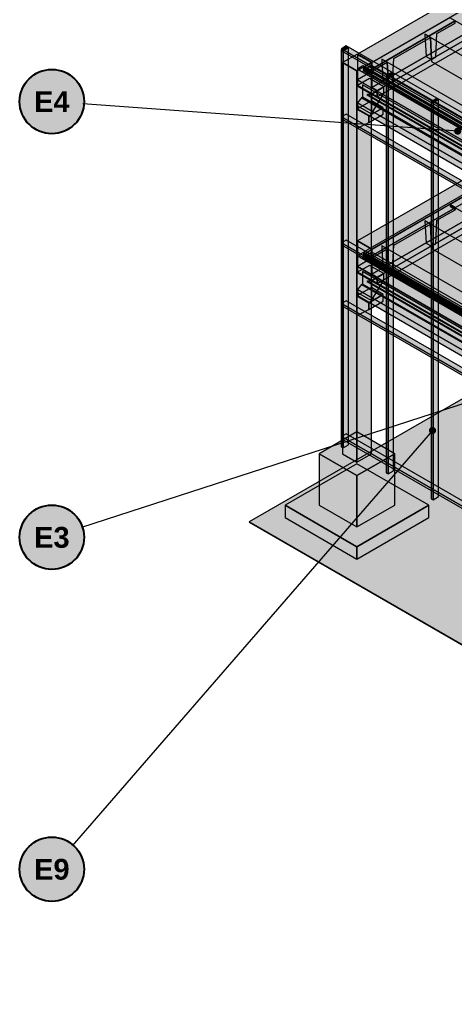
# Model space of a CAD drawing. Header units: millimetres. Extents: x 10 to 6200, y 4 to 286.
# Drawn here: x 252.9 to 294.9, y 134.5 to 228.9 of the extents above; entities that cross this region are included whole.
import ezdxf
from ezdxf.enums import TextEntityAlignment as Align

# ---------------------------------------------------------------- set-up
doc = ezdxf.new("R2010")
doc.units = ezdxf.units.MM
for name, color, linetype in [('ISO', 7, 'Continuous'), ('ISO-RELLENO', 9, 'Continuous'), ('REFERENCIAS', 7, 'Continuous'), ('REFERENCIAS-RELLENO', 9, 'Continuous')]:
    doc.layers.add(name, color=color, linetype=linetype)
doc.styles.add('ARIAL-NEGRITA', font='arialbd.ttf')

msp = doc.modelspace()

# ---------------------------------------------------------------- hatches: boundary and pattern name
at = {"layer": 'ISO-RELLENO', "true_color": 0xa6b89e}
h = msp.add_hatch(color=256, dxfattribs=at)
h.dxf.hatch_style = 1
h.paths.add_polyline_path([(337.305, 253.93), (335.919, 254.73), (285.413, 225.57), (286.799, 224.77)])
at = {"layer": 'ISO-RELLENO', "true_color": 0x727f6d}
h = msp.add_hatch(color=256, dxfattribs=at)
h.dxf.hatch_style = 1
h.paths.add_polyline_path([(337.305, 251.53), (337.305, 253.93), (286.799, 224.77), (286.799, 222.37)])
at = {"layer": 'ISO-RELLENO', "true_color": 0xa6b89e}
h = msp.add_hatch(color=256, dxfattribs=at)
h.dxf.hatch_style = 1
h.paths.add_polyline_path([(337.825, 251.23), (337.305, 251.53), (286.799, 222.37), (287.318, 222.07)])
at = {"layer": 'ISO-RELLENO', "true_color": 0x727f6d}
h = msp.add_hatch(color=256, dxfattribs=at)
h.dxf.hatch_style = 1
h.paths.add_polyline_path([(337.825, 250.63), (337.825, 251.23), (287.318, 222.07), (287.318, 221.47)])
at = {"layer": 'ISO-RELLENO', "true_color": 0xa6b89e}
h = msp.add_hatch(color=256, dxfattribs=at)
h.dxf.hatch_style = 1
h.paths.add_polyline_path([(337.305, 235.93), (335.919, 236.73), (285.413, 207.57), (286.799, 206.77)])
at = {"layer": 'ISO-RELLENO', "true_color": 0x727f6d}
h = msp.add_hatch(color=256, dxfattribs=at)
h.dxf.hatch_style = 1
h.paths.add_polyline_path([(337.305, 233.53), (337.305, 235.93), (286.799, 206.77), (286.799, 204.37)])
at = {"layer": 'ISO-RELLENO', "true_color": 0xa6b89e}
h = msp.add_hatch(color=256, dxfattribs=at)
h.dxf.hatch_style = 1
h.paths.add_polyline_path([(337.825, 233.23), (337.305, 233.53), (286.799, 204.37), (287.318, 204.07)])
at = {"layer": 'ISO-RELLENO', "true_color": 0x727f6d}
h = msp.add_hatch(color=256, dxfattribs=at)
h.dxf.hatch_style = 1
h.paths.add_polyline_path([(337.825, 232.63), (337.825, 233.23), (287.318, 204.07), (287.318, 203.47)])
at = {"layer": 'ISO-RELLENO', "true_color": 0xccc5b6}
h = msp.add_hatch(color=256, dxfattribs=at)
h.dxf.hatch_style = 1
h.paths.add_polyline_path([(294.316, 229.07), (286.002, 224.27), (286.521, 223.97), (294.835, 228.77)])
at = {"layer": 'ISO-RELLENO', "true_color": 0x8c887d}
h = msp.add_hatch(color=256, dxfattribs=at)
h.dxf.hatch_style = 1
h.paths.add_polyline_path([(286.521, 223.77), (288.288, 224.79), (288.401, 222.655), (288.799, 222.885), (288.912, 225.15), (292.445, 227.19), (292.558, 225.055), (292.956, 225.285), (293.069, 227.55), (294.835, 228.57), (294.835, 228.77), (286.521, 223.97)])
at = {"layer": 'ISO-RELLENO', "true_color": 0xccc5b6}
h = msp.add_hatch(color=256, dxfattribs=at)
h.dxf.hatch_style = 1
h.paths.add_polyline_path([(294.835, 228.77), (286.521, 223.97), (318.668, 205.41), (326.982, 210.21)])
at = {"layer": 'ISO-RELLENO', "true_color": 0xbbb5a7}
h = msp.add_hatch(color=256, dxfattribs=at)
h.dxf.hatch_style = 1
h.paths.add_polyline_path([(291.925, 227.49), (292.038, 225.355), (292.558, 225.055), (292.445, 227.19)])
h = msp.add_hatch(color=256, dxfattribs=at)
h.dxf.hatch_style = 1
h.paths.add_polyline_path([(292.445, 227.19), (292.549, 224.85), (324.696, 206.29), (324.592, 208.63)])
at = {"layer": 'ISO-RELLENO', "true_color": 0x7e8993}
h = msp.add_hatch(color=256, dxfattribs=at)
h.dxf.hatch_style = 1
h.paths.add_polyline_path([(283.864, 225.996), (284.038, 225.896), (284.557, 226.196), (284.384, 226.296)])
at = {"layer": 'ISO-RELLENO', "true_color": 0x768089}
h = msp.add_hatch(color=256, dxfattribs=at)
h.dxf.hatch_style = 1
h.paths.add_polyline_path([(283.864, 187.716), (284.038, 187.616), (284.038, 225.896), (283.864, 225.996)])
at = {"layer": 'ISO-RELLENO', "true_color": 0x7e8993}
h = msp.add_hatch(color=256, dxfattribs=at)
h.dxf.hatch_style = 1
h.paths.add_polyline_path([(283.899, 226.096), (318.713, 205.996), (319.164, 206.256), (284.349, 226.356)])
at = {"layer": 'ISO-RELLENO', "true_color": 0x768089}
h = msp.add_hatch(color=256, dxfattribs=at)
h.dxf.hatch_style = 1
h.paths.add_polyline_path([(283.899, 225.896), (318.713, 205.796), (318.713, 205.996), (283.899, 226.096)])
at = {"layer": 'ISO-RELLENO', "true_color": 0x575e65}
h = msp.add_hatch(color=256, dxfattribs=at)
h.dxf.hatch_style = 1
h.paths.add_polyline_path([(284.038, 187.616), (284.557, 187.916), (284.557, 226.196), (284.038, 225.896)])
at = {"layer": 'ISO-RELLENO', "true_color": 0xb0b5bb}
h = msp.add_hatch(color=256, dxfattribs=at)
h.dxf.hatch_style = 1
h.paths.add_polyline_path([(283.993, 224.75), (285.378, 223.95), (286.764, 224.75), (285.378, 225.55)])
at = {"layer": 'ISO-RELLENO', "true_color": 0x9bac93}
h = msp.add_hatch(color=256, dxfattribs=at)
h.dxf.hatch_style = 1
h.paths.add_polyline_path([(285.413, 222.57), (287.318, 221.47), (287.318, 222.07), (286.799, 222.37), (286.799, 224.77), (285.413, 225.57)])
at = {"layer": 'ISO-RELLENO', "true_color": 0xbbb5a7}
h = msp.add_hatch(color=256, dxfattribs=at)
h.dxf.hatch_style = 1
h.paths.add_polyline_path([(287.768, 225.09), (287.881, 222.955), (288.401, 222.655), (288.288, 224.79)])
at = {"layer": 'ISO-RELLENO', "true_color": 0xa4a9ae}
h = msp.add_hatch(color=256, dxfattribs=at)
h.dxf.hatch_style = 1
h.paths.add_polyline_path([(283.993, 187.05), (285.378, 186.25), (285.378, 223.95), (283.993, 224.75)])
at = {"layer": 'ISO-RELLENO', "true_color": 0x797d80}
h = msp.add_hatch(color=256, dxfattribs=at)
h.dxf.hatch_style = 1
h.paths.add_polyline_path([(285.378, 186.25), (286.764, 187.05), (286.764, 224.75), (285.378, 223.95)])
at = {"layer": 'ISO-RELLENO', "true_color": 0xbda6a6}
h = msp.add_hatch(color=256, dxfattribs=at)
h.dxf.hatch_style = 1
h.paths.add_polyline_path([(285.932, 224.43), (285.413, 224.13), (318.599, 204.97), (319.119, 205.27)])
at = {"layer": 'ISO-RELLENO', "true_color": 0xb19b9b}
h = msp.add_hatch(color=256, dxfattribs=at)
h.dxf.hatch_style = 1
h.paths.add_polyline_path([(285.413, 224.13), (285.413, 223.09), (318.599, 203.93), (318.599, 204.97)])
at = {"layer": 'ISO-RELLENO', "true_color": 0x98a9ba}
h = msp.add_hatch(color=256, dxfattribs=at)
h.dxf.hatch_style = 1
h.paths.add_polyline_path([(286.799, 223.89), (285.413, 223.09), (318.599, 203.93), (319.985, 204.73)])
at = {"layer": 'ISO-RELLENO', "true_color": 0xbda6a6}
h = msp.add_hatch(color=256, dxfattribs=at)
h.dxf.hatch_style = 1
h.paths.add_polyline_path([(286.799, 224.49), (285.932, 223.99), (319.119, 204.83), (319.985, 205.33)])
at = {"layer": 'ISO-RELLENO', "true_color": 0xbeb8aa}
h = msp.add_hatch(color=256, dxfattribs=at)
h.dxf.hatch_style = 1
h.paths.add_polyline_path([(286.002, 224.27), (286.002, 224.07), (286.521, 223.77), (286.521, 223.97)])
h = msp.add_hatch(color=256, dxfattribs=at)
h.dxf.hatch_style = 1
h.paths.add_polyline_path([(286.521, 223.97), (286.521, 223.77), (318.668, 205.21), (318.668, 205.41)])
at = {"layer": 'ISO-RELLENO', "true_color": 0xbbb5a7}
h = msp.add_hatch(color=256, dxfattribs=at)
h.dxf.hatch_style = 1
h.paths.add_polyline_path([(288.288, 224.79), (288.392, 222.45), (320.539, 203.89), (320.435, 206.23)])
at = {"layer": 'ISO-RELLENO', "true_color": 0xb0b5bb}
h = msp.add_hatch(color=256, dxfattribs=at)
h.dxf.hatch_style = 1
h.paths.add_polyline_path([(286.591, 223.21), (285.378, 222.51), (286.764, 221.71), (287.976, 222.41)])
at = {"layer": 'ISO-RELLENO', "true_color": 0x8e9eae}
h = msp.add_hatch(color=256, dxfattribs=at)
h.dxf.hatch_style = 1
h.paths.add_polyline_path([(285.413, 223.09), (285.413, 222.57), (318.599, 203.41), (318.599, 203.93)])
at = {"layer": 'ISO-RELLENO', "true_color": 0x7e8993}
h = msp.add_hatch(color=256, dxfattribs=at)
h.dxf.hatch_style = 1
h.paths.add_polyline_path([(288.195, 223.496), (288.368, 223.396), (288.887, 223.696), (288.714, 223.796)])
at = {"layer": 'ISO-RELLENO', "true_color": 0x768089}
h = msp.add_hatch(color=256, dxfattribs=at)
h.dxf.hatch_style = 1
h.paths.add_polyline_path([(288.195, 185.216), (288.368, 185.116), (288.368, 223.396), (288.195, 223.496)])
at = {"layer": 'ISO-RELLENO', "true_color": 0x575e65}
h = msp.add_hatch(color=256, dxfattribs=at)
h.dxf.hatch_style = 1
h.paths.add_polyline_path([(288.368, 185.116), (288.887, 185.416), (288.887, 223.696), (288.368, 223.396)])
at = {"layer": 'ISO-RELLENO', "true_color": 0xa4a9ae}
h = msp.add_hatch(color=256, dxfattribs=at)
h.dxf.hatch_style = 1
h.paths.add_polyline_path([(285.378, 222.51), (285.378, 220.63), (286.764, 219.83), (286.764, 221.71)])
at = {"layer": 'ISO-RELLENO', "true_color": 0x8e9eae}
h = msp.add_hatch(color=256, dxfattribs=at)
h.dxf.hatch_style = 1
h.paths.add_polyline_path([(285.898, 222.61), (285.898, 221.41), (319.084, 202.25), (319.084, 203.45)])
at = {"layer": 'ISO-RELLENO', "true_color": 0x797d80}
h = msp.add_hatch(color=256, dxfattribs=at)
h.dxf.hatch_style = 1
h.paths.add_polyline_path([(286.764, 219.83), (287.976, 221.77), (287.976, 222.41), (286.764, 221.71)])
at = {"layer": 'ISO-RELLENO', "true_color": 0xb0b5bb}
h = msp.add_hatch(color=256, dxfattribs=at)
h.dxf.hatch_style = 1
h.paths.add_polyline_path([(287.907, 220.41), (286.764, 221.07), (285.378, 220.27), (286.521, 219.61)])
at = {"layer": 'ISO-RELLENO', "true_color": 0xa3b6c8}
h = msp.add_hatch(color=256, dxfattribs=at)
h.dxf.hatch_style = 1
h.paths.add_polyline_path([(285.829, 221.37), (285.413, 220.89), (318.599, 201.73), (319.015, 202.21)])
at = {"layer": 'ISO-RELLENO', "true_color": 0x98a9ba}
h = msp.add_hatch(color=256, dxfattribs=at)
h.dxf.hatch_style = 1
h.paths.add_polyline_path([(285.898, 221.41), (285.829, 221.37), (319.015, 202.21), (319.084, 202.25)])
h = msp.add_hatch(color=256, dxfattribs=at)
h.dxf.hatch_style = 1
h.paths.add_polyline_path([(286.383, 221.69), (286.314, 221.65), (319.5, 202.49), (319.569, 202.53)])
at = {"layer": 'ISO-RELLENO', "true_color": 0x82919f}
h = msp.add_hatch(color=256, dxfattribs=at)
h.dxf.hatch_style = 1
h.paths.add_polyline_path([(286.799, 221.69), (286.383, 221.69), (319.569, 202.53), (319.985, 202.53)])
at = {"layer": 'ISO-RELLENO', "true_color": 0x7e8993}
h = msp.add_hatch(color=256, dxfattribs=at)
h.dxf.hatch_style = 1
h.paths.add_polyline_path([(292.525, 220.996), (292.698, 220.896), (293.217, 221.196), (293.044, 221.296)])
at = {"layer": 'ISO-RELLENO', "true_color": 0x575e65}
h = msp.add_hatch(color=256, dxfattribs=at)
h.dxf.hatch_style = 1
h.paths.add_polyline_path([(292.698, 182.616), (293.217, 182.916), (293.217, 221.196), (292.698, 220.896)])
at = {"layer": 'ISO-RELLENO', "true_color": 0xa4a9ae}
h = msp.add_hatch(color=256, dxfattribs=at)
h.dxf.hatch_style = 1
h.paths.add_polyline_path([(285.378, 218.39), (286.521, 218.97), (286.521, 219.61), (285.378, 220.27)])
at = {"layer": 'ISO-RELLENO', "true_color": 0x8e9eae}
h = msp.add_hatch(color=256, dxfattribs=at)
h.dxf.hatch_style = 1
h.paths.add_polyline_path([(285.413, 220.89), (285.413, 220.29), (318.599, 201.13), (318.599, 201.73)])
at = {"layer": 'ISO-RELLENO', "true_color": 0xd4cec0}
h = msp.add_hatch(color=256, dxfattribs=at)
h.dxf.hatch_style = 1
h.paths.add_polyline_path([(286.002, 206.47), (319.188, 187.31), (344.233, 201.77), (311.047, 220.93)])
at = {"layer": 'ISO-RELLENO', "true_color": 0x797d80}
h = msp.add_hatch(color=256, dxfattribs=at)
h.dxf.hatch_style = 1
h.paths.add_polyline_path([(287.907, 219.77), (287.907, 220.41), (286.521, 219.61), (286.521, 218.97)])
at = {"layer": 'ISO-RELLENO', "true_color": 0x768089}
h = msp.add_hatch(color=256, dxfattribs=at)
h.dxf.hatch_style = 1
h.paths.add_polyline_path([(292.525, 182.716), (292.698, 182.616), (292.698, 220.896), (292.525, 220.996)])
at = {"layer": 'ISO-RELLENO', "true_color": 0x7e8993}
h = msp.add_hatch(color=256, dxfattribs=at)
h.dxf.hatch_style = 1
h.paths.add_polyline_path([(283.899, 219.536), (318.713, 199.436), (319.164, 199.696), (284.349, 219.796)])
at = {"layer": 'ISO-RELLENO', "true_color": 0x768089}
h = msp.add_hatch(color=256, dxfattribs=at)
h.dxf.hatch_style = 1
h.paths.add_polyline_path([(283.899, 219.336), (318.713, 199.236), (318.713, 199.436), (283.899, 219.536)])
at = {"layer": 'ISO-RELLENO', "true_color": 0xd6d1c7}
h = msp.add_hatch(color=256, dxfattribs=at)
h.dxf.hatch_style = 1
h.paths.add_polyline_path([(274.986, 180.49), (354.66, 134.49), (417.014, 170.49), (337.34, 216.49)])
at = {"layer": 'ISO-RELLENO', "true_color": 0xccc5b6}
h = msp.add_hatch(color=256, dxfattribs=at)
h.dxf.hatch_style = 1
h.paths.add_polyline_path([(302.664, 215.89), (294.35, 211.09), (294.87, 210.79), (303.184, 215.59)])
h = msp.add_hatch(color=256, dxfattribs=at)
h.dxf.hatch_style = 1
h.paths.add_polyline_path([(294.316, 211.07), (286.002, 206.27), (286.521, 205.97), (294.835, 210.77)])
at = {"layer": 'ISO-RELLENO', "true_color": 0x8c887d}
h = msp.add_hatch(color=256, dxfattribs=at)
h.dxf.hatch_style = 1
h.paths.add_polyline_path([(286.521, 205.77), (288.288, 206.79), (288.401, 204.655), (288.799, 204.885), (288.912, 207.15), (292.445, 209.19), (292.558, 207.055), (292.956, 207.285), (293.069, 209.55), (294.835, 210.57), (294.835, 210.77), (286.521, 205.97)])
at = {"layer": 'ISO-RELLENO', "true_color": 0xccc5b6}
h = msp.add_hatch(color=256, dxfattribs=at)
h.dxf.hatch_style = 1
h.paths.add_polyline_path([(294.835, 210.77), (286.521, 205.97), (318.668, 187.41), (326.982, 192.21)])
at = {"layer": 'ISO-RELLENO', "true_color": 0xbeb8aa}
h = msp.add_hatch(color=256, dxfattribs=at)
h.dxf.hatch_style = 1
h.paths.add_polyline_path([(294.35, 211.09), (294.35, 210.89), (294.87, 210.59), (294.87, 210.79)])
at = {"layer": 'ISO-RELLENO', "true_color": 0xbbb5a7}
h = msp.add_hatch(color=256, dxfattribs=at)
h.dxf.hatch_style = 1
h.paths.add_polyline_path([(291.925, 209.49), (292.038, 207.355), (292.558, 207.055), (292.445, 209.19)])
h = msp.add_hatch(color=256, dxfattribs=at)
h.dxf.hatch_style = 1
h.paths.add_polyline_path([(292.445, 209.19), (292.549, 206.85), (324.696, 188.29), (324.592, 190.63)])
at = {"layer": 'ISO-RELLENO', "true_color": 0x7e8993}
h = msp.add_hatch(color=256, dxfattribs=at)
h.dxf.hatch_style = 1
h.paths.add_polyline_path([(283.899, 207.376), (318.713, 187.276), (319.164, 187.536), (284.349, 207.636)])
at = {"layer": 'ISO-RELLENO', "true_color": 0x768089}
h = msp.add_hatch(color=256, dxfattribs=at)
h.dxf.hatch_style = 1
h.paths.add_polyline_path([(283.899, 207.176), (318.713, 187.076), (318.713, 187.276), (283.899, 207.376)])
at = {"layer": 'ISO-RELLENO', "true_color": 0x9bac93}
h = msp.add_hatch(color=256, dxfattribs=at)
h.dxf.hatch_style = 1
h.paths.add_polyline_path([(285.413, 204.57), (287.318, 203.47), (287.318, 204.07), (286.799, 204.37), (286.799, 206.77), (285.413, 207.57)])
at = {"layer": 'ISO-RELLENO', "true_color": 0xbbb5a7}
h = msp.add_hatch(color=256, dxfattribs=at)
h.dxf.hatch_style = 1
h.paths.add_polyline_path([(287.768, 207.09), (287.881, 204.955), (288.401, 204.655), (288.288, 206.79)])
at = {"layer": 'ISO-RELLENO', "true_color": 0xbda6a6}
h = msp.add_hatch(color=256, dxfattribs=at)
h.dxf.hatch_style = 1
h.paths.add_polyline_path([(285.932, 206.43), (285.413, 206.13), (318.599, 186.97), (319.119, 187.27)])
at = {"layer": 'ISO-RELLENO', "true_color": 0xb19b9b}
h = msp.add_hatch(color=256, dxfattribs=at)
h.dxf.hatch_style = 1
h.paths.add_polyline_path([(285.413, 206.13), (285.413, 205.09), (318.599, 185.93), (318.599, 186.97)])
at = {"layer": 'ISO-RELLENO', "true_color": 0xbda6a6}
h = msp.add_hatch(color=256, dxfattribs=at)
h.dxf.hatch_style = 1
h.paths.add_polyline_path([(286.799, 206.49), (285.932, 205.99), (319.119, 186.83), (319.985, 187.33)])
at = {"layer": 'ISO-RELLENO', "true_color": 0xc6c1b3}
h = msp.add_hatch(color=256, dxfattribs=at)
h.dxf.hatch_style = 1
h.paths.add_polyline_path([(286.002, 206.27), (319.188, 187.11), (319.188, 187.31), (286.002, 206.47)])
at = {"layer": 'ISO-RELLENO', "true_color": 0xbeb8aa}
h = msp.add_hatch(color=256, dxfattribs=at)
h.dxf.hatch_style = 1
h.paths.add_polyline_path([(286.002, 206.27), (286.002, 206.07), (286.521, 205.77), (286.521, 205.97)])
h = msp.add_hatch(color=256, dxfattribs=at)
h.dxf.hatch_style = 1
h.paths.add_polyline_path([(286.521, 205.97), (286.521, 205.77), (318.668, 187.21), (318.668, 187.41)])
at = {"layer": 'ISO-RELLENO', "true_color": 0xbbb5a7}
h = msp.add_hatch(color=256, dxfattribs=at)
h.dxf.hatch_style = 1
h.paths.add_polyline_path([(288.288, 206.79), (288.392, 204.45), (320.539, 185.89), (320.435, 188.23)])
at = {"layer": 'ISO-RELLENO', "true_color": 0xb0b5bb}
h = msp.add_hatch(color=256, dxfattribs=at)
h.dxf.hatch_style = 1
h.paths.add_polyline_path([(286.591, 205.21), (285.378, 204.51), (286.764, 203.71), (287.976, 204.41)])
at = {"layer": 'ISO-RELLENO', "true_color": 0x98a9ba}
h = msp.add_hatch(color=256, dxfattribs=at)
h.dxf.hatch_style = 1
h.paths.add_polyline_path([(286.799, 205.89), (285.413, 205.09), (318.599, 185.93), (319.985, 186.73)])
at = {"layer": 'ISO-RELLENO', "true_color": 0x8e9eae}
h = msp.add_hatch(color=256, dxfattribs=at)
h.dxf.hatch_style = 1
h.paths.add_polyline_path([(285.413, 205.09), (285.413, 204.57), (318.599, 185.41), (318.599, 185.93)])
at = {"layer": 'ISO-RELLENO', "true_color": 0xa4a9ae}
h = msp.add_hatch(color=256, dxfattribs=at)
h.dxf.hatch_style = 1
h.paths.add_polyline_path([(285.378, 204.51), (285.378, 202.63), (286.764, 201.83), (286.764, 203.71)])
at = {"layer": 'ISO-RELLENO', "true_color": 0x8e9eae}
h = msp.add_hatch(color=256, dxfattribs=at)
h.dxf.hatch_style = 1
h.paths.add_polyline_path([(285.898, 204.61), (285.898, 203.41), (319.084, 184.25), (319.084, 185.45)])
at = {"layer": 'ISO-RELLENO', "true_color": 0x797d80}
h = msp.add_hatch(color=256, dxfattribs=at)
h.dxf.hatch_style = 1
h.paths.add_polyline_path([(286.764, 201.83), (287.976, 203.77), (287.976, 204.41), (286.764, 203.71)])
at = {"layer": 'ISO-RELLENO', "true_color": 0xb0b5bb}
h = msp.add_hatch(color=256, dxfattribs=at)
h.dxf.hatch_style = 1
h.paths.add_polyline_path([(287.907, 202.41), (286.764, 203.07), (285.378, 202.27), (286.521, 201.61)])
at = {"layer": 'ISO-RELLENO', "true_color": 0xa3b6c8}
h = msp.add_hatch(color=256, dxfattribs=at)
h.dxf.hatch_style = 1
h.paths.add_polyline_path([(285.829, 203.37), (285.413, 202.89), (318.599, 183.73), (319.015, 184.21)])
at = {"layer": 'ISO-RELLENO', "true_color": 0x98a9ba}
h = msp.add_hatch(color=256, dxfattribs=at)
h.dxf.hatch_style = 1
h.paths.add_polyline_path([(285.898, 203.41), (285.829, 203.37), (319.015, 184.21), (319.084, 184.25)])
h = msp.add_hatch(color=256, dxfattribs=at)
h.dxf.hatch_style = 1
h.paths.add_polyline_path([(286.383, 203.69), (286.314, 203.65), (319.5, 184.49), (319.569, 184.53)])
at = {"layer": 'ISO-RELLENO', "true_color": 0x82919f}
h = msp.add_hatch(color=256, dxfattribs=at)
h.dxf.hatch_style = 1
h.paths.add_polyline_path([(286.799, 203.69), (286.383, 203.69), (319.569, 184.53), (319.985, 184.53)])
at = {"layer": 'ISO-RELLENO', "true_color": 0xa4a9ae}
h = msp.add_hatch(color=256, dxfattribs=at)
h.dxf.hatch_style = 1
h.paths.add_polyline_path([(285.378, 200.39), (286.521, 200.97), (286.521, 201.61), (285.378, 202.27)])
at = {"layer": 'ISO-RELLENO', "true_color": 0x8e9eae}
h = msp.add_hatch(color=256, dxfattribs=at)
h.dxf.hatch_style = 1
h.paths.add_polyline_path([(285.413, 202.89), (285.413, 202.29), (318.599, 183.13), (318.599, 183.73)])
at = {"layer": 'ISO-RELLENO', "true_color": 0x797d80}
h = msp.add_hatch(color=256, dxfattribs=at)
h.dxf.hatch_style = 1
h.paths.add_polyline_path([(287.907, 201.77), (287.907, 202.41), (286.521, 201.61), (286.521, 200.97)])
at = {"layer": 'ISO-RELLENO', "true_color": 0x7e8993}
h = msp.add_hatch(color=256, dxfattribs=at)
h.dxf.hatch_style = 1
h.paths.add_polyline_path([(283.899, 201.536), (318.713, 181.436), (319.164, 181.696), (284.349, 201.796)])
at = {"layer": 'ISO-RELLENO', "true_color": 0x768089}
h = msp.add_hatch(color=256, dxfattribs=at)
h.dxf.hatch_style = 1
h.paths.add_polyline_path([(283.899, 201.336), (318.713, 181.236), (318.713, 181.436), (283.899, 201.536)])
at = {"layer": 'ISO-RELLENO', "true_color": 0xc2baaa}
h = msp.add_hatch(color=256, dxfattribs=at)
h.dxf.hatch_style = 1
h.paths.add_polyline_path([(281.741, 187.05), (285.378, 184.95), (289.016, 187.05), (285.378, 189.15)])
at = {"layer": 'ISO-RELLENO', "true_color": 0x7e8993}
h = msp.add_hatch(color=256, dxfattribs=at)
h.dxf.hatch_style = 1
h.paths.add_polyline_path([(283.899, 188.696), (318.713, 168.596), (319.164, 168.856), (284.349, 188.956)])
at = {"layer": 'ISO-RELLENO', "true_color": 0x768089}
h = msp.add_hatch(color=256, dxfattribs=at)
h.dxf.hatch_style = 1
h.paths.add_polyline_path([(283.899, 188.496), (318.713, 168.396), (318.713, 168.596), (283.899, 188.696)])
at = {"layer": 'ISO-RELLENO', "true_color": 0xb5ae9e}
h = msp.add_hatch(color=256, dxfattribs=at)
h.dxf.hatch_style = 1
h.paths.add_polyline_path([(281.741, 182.09), (285.378, 179.99), (285.378, 184.95), (281.741, 187.05)])
at = {"layer": 'ISO-RELLENO', "true_color": 0x858075}
h = msp.add_hatch(color=256, dxfattribs=at)
h.dxf.hatch_style = 1
h.paths.add_polyline_path([(285.378, 179.99), (289.016, 182.09), (289.016, 187.05), (285.378, 184.95)])
at = {"layer": 'ISO-RELLENO', "true_color": 0xc2baaa}
h = msp.add_hatch(color=256, dxfattribs=at)
h.dxf.hatch_style = 1
h.paths.add_polyline_path([(278.45, 182.09), (285.378, 178.09), (292.306, 182.09), (285.378, 186.09)])
at = {"layer": 'ISO-RELLENO', "true_color": 0xb5ae9e}
h = msp.add_hatch(color=256, dxfattribs=at)
h.dxf.hatch_style = 1
h.paths.add_polyline_path([(278.45, 180.89), (285.378, 176.89), (285.378, 178.09), (278.45, 182.09)])
at = {"layer": 'ISO-RELLENO', "true_color": 0x858075}
h = msp.add_hatch(color=256, dxfattribs=at)
h.dxf.hatch_style = 1
h.paths.add_polyline_path([(285.378, 176.89), (292.306, 180.89), (292.306, 182.09), (285.378, 178.09)])
at = {"layer": 'ISO-RELLENO', "true_color": 0xc8c3ba}
h = msp.add_hatch(color=256, dxfattribs=at)
h.dxf.hatch_style = 1
h.paths.add_polyline_path([(274.986, 180.45), (354.66, 134.45), (354.66, 134.49), (274.986, 180.49)])
at = {"layer": 'REFERENCIAS-RELLENO', "true_color": 0xffffff}
h = msp.add_hatch(color=256, dxfattribs=at)
h.dxf.hatch_style = 1
edge = h.paths.add_edge_path()
edge.add_arc((256, 221), 3.1, 0, 360)
at = {"layer": 'REFERENCIAS-RELLENO', "true_color": 0x000000}
h = msp.add_hatch(color=256, dxfattribs=at)
h.dxf.hatch_style = 1
edge = h.paths.add_edge_path()
edge.add_arc((295.078, 218.15), 0.35, 0, 360)
h = msp.add_hatch(color=256, dxfattribs=at)
h.dxf.hatch_style = 1
edge = h.paths.add_edge_path()
edge.add_arc((292.653, 189.29), 0.35, 0, 360)
at = {"layer": 'REFERENCIAS-RELLENO', "true_color": 0xffffff}
h = msp.add_hatch(color=256, dxfattribs=at)
h.dxf.hatch_style = 1
edge = h.paths.add_edge_path()
edge.add_arc((256, 179), 3.1, 0, 360)
h = msp.add_hatch(color=256, dxfattribs=at)
h.dxf.hatch_style = 1
edge = h.paths.add_edge_path()
edge.add_arc((256, 147), 3.1, 0, 360)

# ---------------------------------------------------------------- linework, layer by layer
at = {"layer": 'ISO', "lineweight": 18}
for points in [[(337.305, 253.93), (335.919, 254.73), (285.413, 225.57), (286.799, 224.77)], [(337.305, 251.53), (337.305, 253.93), (286.799, 224.77), (286.799, 222.37)], [(337.825, 251.23), (337.305, 251.53), (286.799, 222.37), (287.318, 222.07)], [(337.825, 250.63), (337.825, 251.23), (287.318, 222.07), (287.318, 221.47)], [(337.305, 235.93), (335.919, 236.73), (285.413, 207.57), (286.799, 206.77)], [(337.305, 233.53), (337.305, 235.93), (286.799, 206.77), (286.799, 204.37)], [(337.825, 233.23), (337.305, 233.53), (286.799, 204.37), (287.318, 204.07)], [(337.825, 232.63), (337.825, 233.23), (287.318, 204.07), (287.318, 203.47)], [(294.316, 229.07), (286.002, 224.27), (286.521, 223.97), (294.835, 228.77)], [(286.521, 223.77), (288.288, 224.79), (288.401, 222.655), (288.799, 222.885), (288.912, 225.15), (292.445, 227.19), (292.558, 225.055), (292.956, 225.285), (293.069, 227.55), (294.835, 228.57), (294.835, 228.77), (286.521, 223.97)], [(294.835, 228.77), (286.521, 223.97), (318.668, 205.41), (326.982, 210.21)], [(291.925, 227.49), (292.038, 225.355), (292.558, 225.055), (292.445, 227.19)], [(292.445, 227.19), (292.549, 224.85), (324.696, 206.29), (324.592, 208.63)], [(283.993, 224.75), (285.378, 223.95), (286.764, 224.75), (285.378, 225.55)], [(285.413, 222.57), (287.318, 221.47), (287.318, 222.07), (286.799, 222.37), (286.799, 224.77), (285.413, 225.57)], [(287.768, 225.09), (287.881, 222.955), (288.401, 222.655), (288.288, 224.79)], [(283.993, 187.05), (285.378, 186.25), (285.378, 223.95), (283.993, 224.75)], [(285.378, 186.25), (286.764, 187.05), (286.764, 224.75), (285.378, 223.95)], [(285.932, 224.43), (285.413, 224.13), (318.599, 204.97), (319.119, 205.27)], [(285.413, 224.13), (285.413, 223.09), (318.599, 203.93), (318.599, 204.97)], [(286.799, 223.89), (285.413, 223.09), (318.599, 203.93), (319.985, 204.73)], [(286.799, 224.49), (285.932, 223.99), (319.119, 204.83), (319.985, 205.33)], [(286.002, 224.27), (286.002, 224.07), (286.521, 223.77), (286.521, 223.97)], [(286.521, 223.97), (286.521, 223.77), (318.668, 205.21), (318.668, 205.41)], [(288.288, 224.79), (288.392, 222.45), (320.539, 203.89), (320.435, 206.23)], [(286.591, 223.21), (285.378, 222.51), (286.764, 221.71), (287.976, 222.41)], [(285.413, 223.09), (285.413, 222.57), (318.599, 203.41), (318.599, 203.93)], [(285.378, 222.51), (285.378, 220.63), (286.764, 219.83), (286.764, 221.71)], [(285.898, 222.61), (285.898, 221.41), (319.084, 202.25), (319.084, 203.45)], [(286.764, 219.83), (287.976, 221.77), (287.976, 222.41), (286.764, 221.71)], [(287.907, 220.41), (286.764, 221.07), (285.378, 220.27), (286.521, 219.61)], [(285.829, 221.37), (285.413, 220.89), (318.599, 201.73), (319.015, 202.21)], [(285.898, 221.41), (285.829, 221.37), (319.015, 202.21), (319.084, 202.25)], [(286.383, 221.69), (286.314, 221.65), (319.5, 202.49), (319.569, 202.53)], [(286.799, 221.69), (286.383, 221.69), (319.569, 202.53), (319.985, 202.53)], [(285.378, 218.39), (286.521, 218.97), (286.521, 219.61), (285.378, 220.27)], [(285.413, 220.89), (285.413, 220.29), (318.599, 201.13), (318.599, 201.73)], [(287.907, 219.77), (287.907, 220.41), (286.521, 219.61), (286.521, 218.97)], [(302.664, 215.89), (294.35, 211.09), (294.87, 210.79), (303.184, 215.59)], [(294.316, 211.07), (286.002, 206.27), (286.521, 205.97), (294.835, 210.77)], [(286.521, 205.77), (288.288, 206.79), (288.401, 204.655), (288.799, 204.885), (288.912, 207.15), (292.445, 209.19), (292.558, 207.055), (292.956, 207.285), (293.069, 209.55), (294.835, 210.57), (294.835, 210.77), (286.521, 205.97)], [(294.835, 210.77), (286.521, 205.97), (318.668, 187.41), (326.982, 192.21)], [(294.35, 211.09), (294.35, 210.89), (294.87, 210.59), (294.87, 210.79)], [(291.925, 209.49), (292.038, 207.355), (292.558, 207.055), (292.445, 209.19)], [(292.445, 209.19), (292.549, 206.85), (324.696, 188.29), (324.592, 190.63)], [(285.413, 204.57), (287.318, 203.47), (287.318, 204.07), (286.799, 204.37), (286.799, 206.77), (285.413, 207.57)], [(287.768, 207.09), (287.881, 204.955), (288.401, 204.655), (288.288, 206.79)], [(285.932, 206.43), (285.413, 206.13), (318.599, 186.97), (319.119, 187.27)], [(285.413, 206.13), (285.413, 205.09), (318.599, 185.93), (318.599, 186.97)], [(286.799, 206.49), (285.932, 205.99), (319.119, 186.83), (319.985, 187.33)], [(286.002, 206.27), (286.002, 206.07), (286.521, 205.77), (286.521, 205.97)], [(286.521, 205.97), (286.521, 205.77), (318.668, 187.21), (318.668, 187.41)], [(288.288, 206.79), (288.392, 204.45), (320.539, 185.89), (320.435, 188.23)], [(286.591, 205.21), (285.378, 204.51), (286.764, 203.71), (287.976, 204.41)], [(286.799, 205.89), (285.413, 205.09), (318.599, 185.93), (319.985, 186.73)], [(285.413, 205.09), (285.413, 204.57), (318.599, 185.41), (318.599, 185.93)], [(285.378, 204.51), (285.378, 202.63), (286.764, 201.83), (286.764, 203.71)], [(285.898, 204.61), (285.898, 203.41), (319.084, 184.25), (319.084, 185.45)], [(286.764, 201.83), (287.976, 203.77), (287.976, 204.41), (286.764, 203.71)], [(287.907, 202.41), (286.764, 203.07), (285.378, 202.27), (286.521, 201.61)], [(285.829, 203.37), (285.413, 202.89), (318.599, 183.73), (319.015, 184.21)], [(285.898, 203.41), (285.829, 203.37), (319.015, 184.21), (319.084, 184.25)], [(286.383, 203.69), (286.314, 203.65), (319.5, 184.49), (319.569, 184.53)], [(286.799, 203.69), (286.383, 203.69), (319.569, 184.53), (319.985, 184.53)], [(285.378, 200.39), (286.521, 200.97), (286.521, 201.61), (285.378, 202.27)], [(285.413, 202.89), (285.413, 202.29), (318.599, 183.13), (318.599, 183.73)], [(287.907, 201.77), (287.907, 202.41), (286.521, 201.61), (286.521, 200.97)], [(281.741, 187.05), (285.378, 184.95), (289.016, 187.05), (285.378, 189.15)], [(281.741, 182.09), (285.378, 179.99), (285.378, 184.95), (281.741, 187.05)], [(285.378, 179.99), (289.016, 182.09), (289.016, 187.05), (285.378, 184.95)], [(278.45, 182.09), (285.378, 178.09), (292.306, 182.09), (285.378, 186.09)], [(278.45, 180.89), (285.378, 176.89), (285.378, 178.09), (278.45, 182.09)], [(285.378, 176.89), (292.306, 180.89), (292.306, 182.09), (285.378, 178.09)]]:
    msp.add_lwpolyline(points, close=True, dxfattribs=at)
at = {"layer": 'ISO', "lineweight": 9}
for points in [[(283.864, 225.996), (284.038, 225.896), (284.557, 226.196), (284.384, 226.296)], [(283.864, 187.716), (284.038, 187.616), (284.038, 225.896), (283.864, 225.996)], [(283.899, 226.096), (318.713, 205.996), (319.164, 206.256), (284.349, 226.356)], [(283.899, 225.896), (318.713, 205.796), (318.713, 205.996), (283.899, 226.096)], [(284.038, 187.616), (284.557, 187.916), (284.557, 226.196), (284.038, 225.896)], [(288.195, 223.496), (288.368, 223.396), (288.887, 223.696), (288.714, 223.796)], [(288.195, 185.216), (288.368, 185.116), (288.368, 223.396), (288.195, 223.496)], [(288.368, 185.116), (288.887, 185.416), (288.887, 223.696), (288.368, 223.396)], [(292.525, 220.996), (292.698, 220.896), (293.217, 221.196), (293.044, 221.296)], [(292.698, 182.616), (293.217, 182.916), (293.217, 221.196), (292.698, 220.896)], [(292.525, 182.716), (292.698, 182.616), (292.698, 220.896), (292.525, 220.996)], [(283.899, 219.536), (318.713, 199.436), (319.164, 199.696), (284.349, 219.796)], [(283.899, 219.336), (318.713, 199.236), (318.713, 199.436), (283.899, 219.536)], [(274.986, 180.49), (354.66, 134.49), (417.014, 170.49), (337.34, 216.49)], [(283.899, 207.376), (318.713, 187.276), (319.164, 187.536), (284.349, 207.636)], [(283.899, 207.176), (318.713, 187.076), (318.713, 187.276), (283.899, 207.376)], [(283.899, 201.536), (318.713, 181.436), (319.164, 181.696), (284.349, 201.796)], [(283.899, 201.336), (318.713, 181.236), (318.713, 181.436), (283.899, 201.536)], [(283.899, 188.696), (318.713, 168.596), (319.164, 168.856), (284.349, 188.956)], [(283.899, 188.496), (318.713, 168.396), (318.713, 168.596), (283.899, 188.696)], [(274.986, 180.45), (354.66, 134.45), (354.66, 134.49), (274.986, 180.49)]]:
    msp.add_lwpolyline(points, close=True, dxfattribs=at)
at = {"layer": 'ISO', "lineweight": 13}
for points in [[(286.002, 206.47), (319.188, 187.31), (344.233, 201.77), (311.047, 220.93)], [(286.002, 206.27), (319.188, 187.11), (319.188, 187.31), (286.002, 206.47)]]:
    msp.add_lwpolyline(points, close=True, dxfattribs=at)
at = {"layer": 'REFERENCIAS', "lineweight": 13}
for points in [[(295.078, 218.15), (258.992, 220.782)], [(302.006, 193.95), (258.853, 179.927)], [(292.653, 189.29), (257.965, 149.267)]]:
    msp.add_lwpolyline(points, dxfattribs=at)
at = {"layer": 'REFERENCIAS', "lineweight": 25}
for centre in [(256, 221), (256, 179), (256, 147)]:
    msp.add_circle(centre, 3.1, dxfattribs=at)

# ---------------------------------------------------------------- texts
at = {"layer": 'REFERENCIAS', "style": 'ARIAL-NEGRITA'}
for s, p in [('E4', (256, 219.992)), ('E3', (256, 177.992)), ('E9', (256, 145.992))]:
    msp.add_text(s, height=2.0048, dxfattribs=at).set_placement(p, align=Align.CENTER)

doc.saveas('drawing.dxf')
